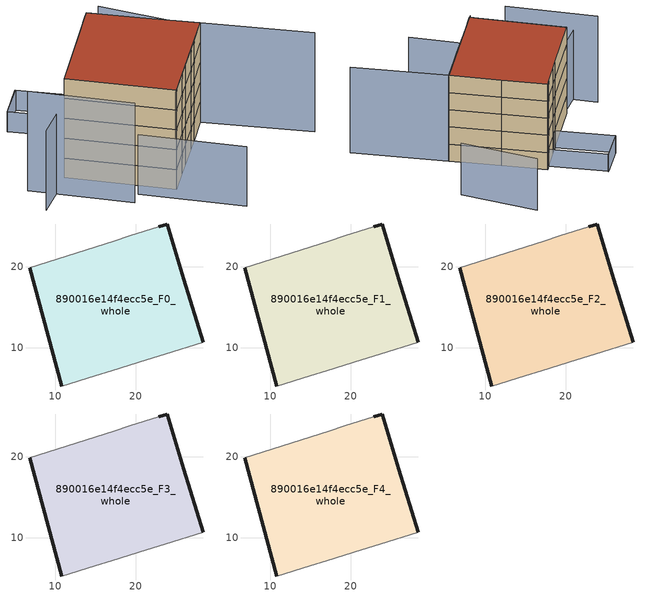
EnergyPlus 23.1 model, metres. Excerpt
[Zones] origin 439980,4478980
890016e14f4ecc5e_F0_whole
 floor ground (EU_floor_Construction): 23.86,25.31 25.94,18.49 28.32,10.71 23.55,9.2 21.33,8.49 17.02,7.19 14.99,6.56 10.84,5.27 6.87,19.89 17.25,23.19 19.23,23.83 22.8,24.99 z0
 wall outside (EU_wall_Construction): 28.32,10.71 25.94,18.49 23.86,25.31 22.8,24.99 / 6.87,19.89 10.84,5.27 z0:3
 wall adiabatic (EU_wall_Construction): 22.8,24.99 19.23,23.83 17.25,23.19 6.87,19.89 / 10.84,5.27 14.99,6.56 17.02,7.19 21.33,8.49 23.55,9.2 28.32,10.71 z0:3
890016e14f4ecc5e_F1_whole
 floor to 890016e14f4ecc5e_F0_whole (EU_floor_Construction): 23.86,25.31 25.94,18.49 28.32,10.71 23.55,9.2 21.33,8.49 17.02,7.19 14.99,6.56 10.84,5.27 6.87,19.89 17.25,23.19 19.23,23.83 22.8,24.99 z3
 wall outside (EU_wall_Construction): 28.32,10.71 25.94,18.49 23.86,25.31 22.8,24.99 / 6.87,19.89 10.84,5.27 z3:6
 wall adiabatic (EU_wall_Construction): 22.8,24.99 19.23,23.83 17.25,23.19 6.87,19.89 / 10.84,5.27 14.99,6.56 17.02,7.19 21.33,8.49 23.55,9.2 28.32,10.71 z3:6
890016e14f4ecc5e_F2_whole
 floor to 890016e14f4ecc5e_F1_whole (EU_floor_Construction): 23.86,25.31 25.94,18.49 28.32,10.71 23.55,9.2 21.33,8.49 17.02,7.19 14.99,6.56 10.84,5.27 6.87,19.89 17.25,23.19 19.23,23.83 22.8,24.99 z6
 wall outside (EU_wall_Construction): 28.32,10.71 25.94,18.49 23.86,25.31 22.8,24.99 / 6.87,19.89 10.84,5.27 z6:9
 wall adiabatic (EU_wall_Construction): 22.8,24.99 19.23,23.83 17.25,23.19 6.87,19.89 / 10.84,5.27 14.99,6.56 17.02,7.19 21.33,8.49 23.55,9.2 28.32,10.71 z6:9
890016e14f4ecc5e_F3_whole
 floor to 890016e14f4ecc5e_F2_whole (EU_floor_Construction): 23.86,25.31 25.94,18.49 28.32,10.71 23.55,9.2 21.33,8.49 17.02,7.19 14.99,6.56 10.84,5.27 6.87,19.89 17.25,23.19 19.23,23.83 22.8,24.99 z9
 wall outside (EU_wall_Construction): 28.32,10.71 25.94,18.49 23.86,25.31 22.8,24.99 / 6.87,19.89 10.84,5.27 z9:12
 wall adiabatic (EU_wall_Construction): 22.8,24.99 19.23,23.83 17.25,23.19 6.87,19.89 / 10.84,5.27 14.99,6.56 17.02,7.19 21.33,8.49 23.55,9.2 28.32,10.71 z9:12
890016e14f4ecc5e_F4_whole
 floor to 890016e14f4ecc5e_F3_whole (EU_floor_Construction): 23.86,25.31 25.94,18.49 28.32,10.71 23.55,9.2 21.33,8.49 17.02,7.19 14.99,6.56 10.84,5.27 6.87,19.89 17.25,23.19 19.23,23.83 22.8,24.99 z12
 wall outside (EU_wall_Construction): 28.32,10.71 25.94,18.49 23.86,25.31 22.8,24.99 / 6.87,19.89 10.84,5.27 z12:15
 wall adiabatic (EU_wall_Construction): 22.8,24.99 19.23,23.83 17.25,23.19 6.87,19.89 / 10.84,5.27 14.99,6.56 17.02,7.19 21.33,8.49 23.55,9.2 28.32,10.71 z12:15
 roof outside (EU_roof_Construction): 28.32,10.71 25.94,18.49 23.86,25.31 22.8,24.99 19.23,23.83 17.25,23.19 6.87,19.89 10.84,5.27 14.99,6.56 17.02,7.19 21.33,8.49 23.55,9.2 z15
shading: 7.44,9.23 11.07,-4.99 / 36.76,17.13 35.72,29.59 z0:9; 10.33,5.12 28.32,10.71 / 28.32,10.71 32.85,-3.85 / 1.66,22.56 5.18,8.55 z0:15; 17.54,21.54 -1.86,18.05 z0:12; 20.21,33.85 14.43,32.14 / 20.04,33.88 22.81,24.94 / 22.81,24.94 17.25,23.22 / 17.25,23.22 14.48,32.16 / 14.48,32.16 20.04,33.88 z0:3
[Building]
EU S2 Campaign: North Axis=0; Terrain=City; Solar Distribution=FullExterior
[Site:Location]
Madrid: Latitude=40.5; Longitude=-3.5; Time Zone=1; Elevation=609
[SizingPeriod:WeatherFileDays]
AnnualSizingPeriod: Begin Month=1; Begin Day of Month=1; End Month=12; End Day of Month=31; Day of Week for Start Day=Monday; Use Weather File Daylight Saving Period=No; Use Weather File Rain and Snow Indicators=No
[MATERIAL]
EU_InternalMass_Material: Roughness=MediumRough; Thickness=0.1; Conductivity=1; Density=1800; Specific Heat=900; Thermal Absorptance=0.9; Solar Absorptance=0.7; Visible Absorptance=0.7
[MATERIAL:NOMASS] Roughness=MediumRough; Thermal Absorptance=0.9; Solar Absorptance=0.7; Visible Absorptance=0.7
Name | Thermal Resistance
EU_wall_NoMass | 0.419739
EU_roof_NoMass | 0.352165
EU_floor_NoMass | 0.608284
[CONSTRUCTION]
EU_wall_Construction: EU_wall_NoMass
EU_roof_Construction: EU_roof_NoMass
EU_floor_Construction: EU_floor_NoMass
EU_InternalMass_Construction: EU_InternalMass_Material
[ZONE] Type=1; Multiplier=1; Ceiling Height=autocalculate; Floor Area=autocalculate; Part of Total Floor Area=Yes
Name | Volume
890016e14f4ecc5e_F0_whole | 824.954
890016e14f4ecc5e_F1_whole; 890016e14f4ecc5e_F2_whole; 890016e14f4ecc5e_F3_whole; 890016e14f4ecc5e_F4_whole | 824.955
[INTERNALMASS] Construction=EU_InternalMass_Construction; Surface Area=243.22
Name | Zone or ZoneList
890016e14f4ecc5e_F0_whole_EU_InternalMass | 890016e14f4ecc5e_F0_whole
890016e14f4ecc5e_F1_whole_EU_InternalMass | 890016e14f4ecc5e_F1_whole
890016e14f4ecc5e_F2_whole_EU_InternalMass | 890016e14f4ecc5e_F2_whole
890016e14f4ecc5e_F3_whole_EU_InternalMass | 890016e14f4ecc5e_F3_whole
890016e14f4ecc5e_F4_whole_EU_InternalMass | 890016e14f4ecc5e_F4_whole
[OTHEREQUIPMENT] Fuel Type=Electricity; Design Level Calculation Method=Watts/Area; Power per Zone Floor Area=1; Fraction Latent=0; Fraction Radiant=0; Fraction Lost=0; Carbon Dioxide Generation Rate=0; EndUse Subcategory=EU_Step8_InternalGains
Name | Zone or ZoneList or Space or SpaceList | Schedule
EU_Step8_InternalGain_890016e14f4ecc5e_F0_whole_f000 | 890016e14f4ecc5e_F0_whole | EU_Step8_GainSchedule_890016e14f4ecc5e_F0_whole_f000
EU_Step8_InternalGain_890016e14f4ecc5e_F1_whole_f000 | 890016e14f4ecc5e_F1_whole | EU_Step8_GainSchedule_890016e14f4ecc5e_F1_whole_f000
EU_Step8_InternalGain_890016e14f4ecc5e_F2_whole_f000 | 890016e14f4ecc5e_F2_whole | EU_Step8_GainSchedule_890016e14f4ecc5e_F2_whole_f000
EU_Step8_InternalGain_890016e14f4ecc5e_F3_whole_f000 | 890016e14f4ecc5e_F3_whole | EU_Step8_GainSchedule_890016e14f4ecc5e_F3_whole_f000
EU_Step8_InternalGain_890016e14f4ecc5e_F4_whole_f000 | 890016e14f4ecc5e_F4_whole | EU_Step8_GainSchedule_890016e14f4ecc5e_F4_whole_f000
[ZONEVENTILATION:DESIGNFLOWRATE] Schedule=EU_AlwaysOn; Design Flow Rate Calculation Method=AirChanges/Hour; Air Changes per Hour=0.703302; Ventilation Type=Natural; Fan Pressure Rise=0; Fan Total Efficiency=1; Constant Term Coefficient=1; Temperature Term Coefficient=0; Velocity Term Coefficient=0; Velocity Squared Term Coefficient=0; Minimum Indoor Temperature=-100; Maximum Indoor Temperature=100; Delta Temperature=-100; Minimum Outdoor Temperature=-100; Maximum Outdoor Temperature=100; Maximum Wind Speed=40
Name | Zone or ZoneList or Space or SpaceList
EU_ConstantAir_890016e14f4ecc5e_F0_whole | 890016e14f4ecc5e_F0_whole
EU_ConstantAir_890016e14f4ecc5e_F1_whole | 890016e14f4ecc5e_F1_whole
EU_ConstantAir_890016e14f4ecc5e_F2_whole | 890016e14f4ecc5e_F2_whole
EU_ConstantAir_890016e14f4ecc5e_F3_whole | 890016e14f4ecc5e_F3_whole
EU_ConstantAir_890016e14f4ecc5e_F4_whole | 890016e14f4ecc5e_F4_whole
[HVACTEMPLATE:THERMOSTAT] Constant Heating Setpoint=20; Constant Cooling Setpoint=50
EU_HeatOnly_890016e14f4ecc5e_F0_whole; EU_HeatOnly_890016e14f4ecc5e_F1_whole; EU_HeatOnly_890016e14f4ecc5e_F2_whole; EU_HeatOnly_890016e14f4ecc5e_F3_whole; EU_HeatOnly_890016e14f4ecc5e_F4_whole
[HVACTEMPLATE:ZONE:IDEALLOADSAIRSYSTEM] System Availability Schedule=EU_AlwaysOn; Maximum Heating Supply Air Temperature=50; Minimum Cooling Supply Air Temperature=13; Maximum Heating Supply Air Humidity Ratio=0.0156; Minimum Cooling Supply Air Humidity Ratio=0.0077; Heating Limit=NoLimit; Cooling Limit=NoLimit; Heating Availability Schedule=EU_AlwaysOn; Cooling Availability Schedule=EU_CoolingOff; Dehumidification Control Type=ConstantSensibleHeatRatio; Cooling Sensible Heat Ratio=0.7; Dehumidification Setpoint=60; Humidification Control Type=None; Humidification Setpoint=30; Outdoor Air Method=None; Outdoor Air Flow Rate per Person=0.00944; Outdoor Air Flow Rate per Zone Floor Area=0; Outdoor Air Flow Rate per Zone=0; Demand Controlled Ventilation Type=None; Outdoor Air Economizer Type=NoEconomizer; Heat Recovery Type=None; Sensible Heat Recovery Effectiveness=0.7; Latent Heat Recovery Effectiveness=0.65
Name | Template Thermostat
890016e14f4ecc5e_F0_whole | EU_HeatOnly_890016e14f4ecc5e_F0_whole
890016e14f4ecc5e_F1_whole | EU_HeatOnly_890016e14f4ecc5e_F1_whole
890016e14f4ecc5e_F2_whole | EU_HeatOnly_890016e14f4ecc5e_F2_whole
890016e14f4ecc5e_F3_whole | EU_HeatOnly_890016e14f4ecc5e_F3_whole
890016e14f4ecc5e_F4_whole | EU_HeatOnly_890016e14f4ecc5e_F4_whole
[SIZING:ZONE] Zone Cooling Design Supply Air Temperature Input Method=SupplyAirTemperature; Zone Cooling Design Supply Air Temperature=13; Zone Heating Design Supply Air Temperature Input Method=SupplyAirTemperature; Zone Heating Design Supply Air Temperature=50; Zone Cooling Design Supply Air Humidity Ratio=0.008; Zone Heating Design Supply Air Humidity Ratio=0.008; Cooling Design Air Flow Method=DesignDay; Cooling Design Air Flow Rate=0; Cooling Minimum Air Flow per Zone Floor Area=0.000762; Cooling Minimum Air Flow=0; Cooling Minimum Air Flow Fraction=0.2; Heating Design Air Flow Method=DesignDay; Heating Design Air Flow Rate=0; Heating Maximum Air Flow per Zone Floor Area=0.002032; Heating Maximum Air Flow=0.141576; Heating Maximum Air Flow Fraction=0.3; Account for Dedicated Outdoor Air System=No; Dedicated Outdoor Air System Control Strategy=NeutralSupplyAir; Dedicated Outdoor Air Low Setpoint Temperature for Design=autosize; Dedicated Outdoor Air High Setpoint Temperature for Design=autosize; Zone Load Sizing Method=Sensible Load Only No Latent Load; Zone Latent Cooling Design Supply Air Humidity Ratio Input Method=HumidityRatioDifference; Zone Cooling Design Supply Air Humidity Ratio Difference=0.005; Zone Latent Heating Design Supply Air Humidity Ratio Input Method=HumidityRatioDifference; Zone Humidification Design Supply Air Humidity Ratio Difference=0.005
890016e14f4ecc5e_F0_whole; 890016e14f4ecc5e_F1_whole; 890016e14f4ecc5e_F2_whole; 890016e14f4ecc5e_F3_whole; 890016e14f4ecc5e_F4_whole
[SCHEDULE:CONSTANT]
Name | Hourly Value
EU_AlwaysOn | 1
EU_CoolingOff | 0
[SCHEDULE:FILE] Column Number=1; Rows to Skip at Top=0; Number of Hours of Data=8760; Column Separator=Comma; Interpolate to Timestep=No; Minutes per Item=60; Adjust Schedule for Daylight Savings=Yes
Name | File
EU_Step8_GainSchedule_890016e14f4ecc5e_F0_whole_f000 | ../../schedules/890016e14f4ecc5e/890016e14f4ecc5e_F0_whole_f000_gain.csv
EU_Step8_GainSchedule_890016e14f4ecc5e_F1_whole_f000 | ../../schedules/890016e14f4ecc5e/890016e14f4ecc5e_F1_whole_f000_gain.csv
EU_Step8_GainSchedule_890016e14f4ecc5e_F2_whole_f000 | ../../schedules/890016e14f4ecc5e/890016e14f4ecc5e_F2_whole_f000_gain.csv
EU_Step8_GainSchedule_890016e14f4ecc5e_F3_whole_f000 | ../../schedules/890016e14f4ecc5e/890016e14f4ecc5e_F3_whole_f000_gain.csv
EU_Step8_GainSchedule_890016e14f4ecc5e_F4_whole_f000 | ../../schedules/890016e14f4ecc5e/890016e14f4ecc5e_F4_whole_f000_gain.csv
